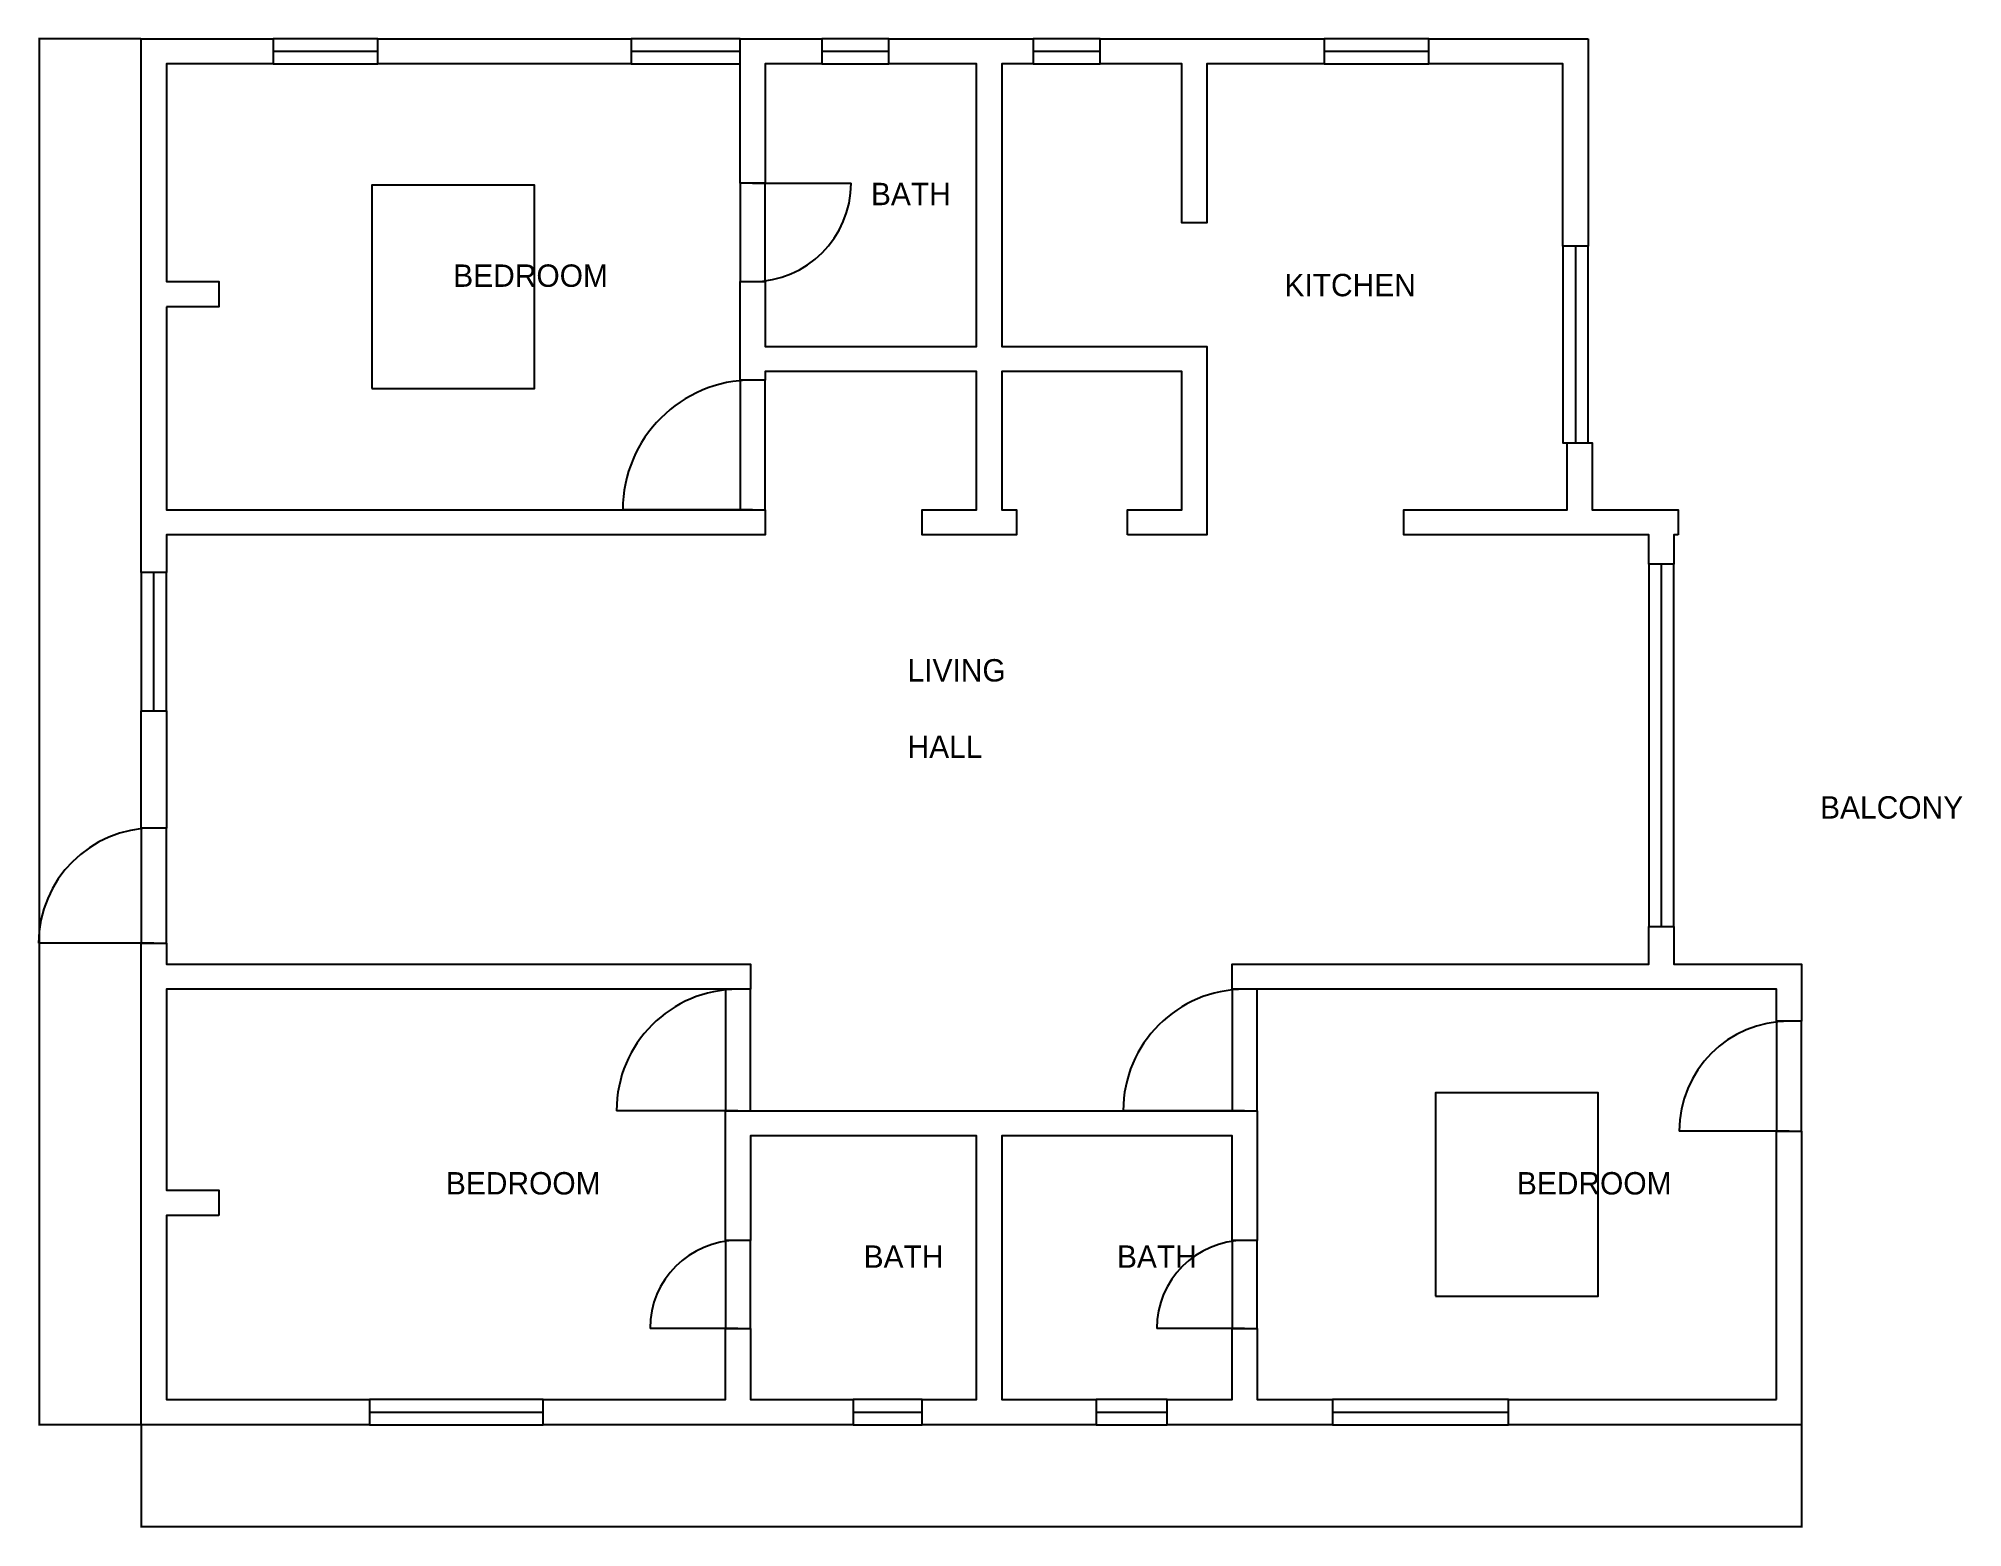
# Model space of a CAD drawing. Extents: x -48 to 697, y 5 to 581.
import ezdxf

# ---------------------------------------------------------------- set-up
doc = ezdxf.new("R2010")
doc.units = 0
for name, color, linetype in [('A-ANNO-DIMS', 7, 'Continuous'), ('A-FURN', 7, 'Continuous'), ('ANNO', 7, 'Continuous'), ('DOOR', 7, 'Continuous'), ('WALL', 7, 'Continuous'), ('WINDOW', 7, 'Continuous')]:
    doc.layers.add(name, color=color, linetype=linetype)
doc.styles.add('OpenSansCondensed-Light', font='OpenSansCondensed-Light.ttf')
doc.dimstyles.new('EZDXF', dxfattribs={"dimtxt": 0.25, "dimasz": 0.175, "dimexe": 0.375, "dimexo": 0.125, "dimgap": 0.1, "dimtad": 1, "dimlfac": 100, "dimzin": 12, "dimdsep": 46, "dimtxsty": 'OpenSansCondensed-Light', "dimblk": 'ARCHTICK', "dimcen": 2.5, "dimazin": 3, "dimtfac": 0.5, "dimtmove": 2, "dimatfit": 3})

# ---------------------------------------------------------------- blocks, each defined once
blk = doc.blocks.new('_ARCHTICK')
at = {"color": 0, "linetype": 'BYBLOCK', "const_width": 0.15}
blk.add_lwpolyline([(-0.5, -0.5), (0.5, 0.5)], dxfattribs=at)

msp = doc.modelspace()

# ---------------------------------------------------------------- linework, layer by layer
at = {"layer": 'A-FURN'}
for points in [[(81.09902, 445.84184), (144.09115, 445.84184), (144.09115, 524.582), (81.09902, 524.582)], [(492.59761, 94.69098), (555.58974, 94.69098), (555.58974, 173.43113), (492.59761, 173.43113)]]:
    msp.add_lwpolyline(points, close=True, dxfattribs=at)
at = {"layer": 'DOOR'}
for p, q in [((228.43032, 525.30873), (266.50204, 525.30873)), ((228.43032, 398.94302), (178.20805, 398.94302)), ((-3.24015, 231.26545), (-47.79216, 231.26545)), ((222.76006, 166.46252), (175.77794, 166.46252)), ((418.78892, 166.46252), (371.80679, 166.46252)), ((629.39843, 158.56466), (586.87151, 158.56466)), ((222.76006, 82.21871), (188.73853, 82.21871)), ((418.78892, 82.21871), (384.76738, 82.21871))]:
    msp.add_line(p, q, dxfattribs=at)
for points in [[(223.5701, 525.30873), (223.5701, 487.23701), (233.29054, 487.23701), (233.29054, 525.30873)], [(233.29054, 398.94302), (233.29054, 449.16529), (223.5701, 449.16529), (223.5701, 398.94302)], [(1.62007, 231.26545), (1.62007, 275.81746), (-8.10037, 275.81746), (-8.10037, 231.26545)], [(227.62028, 166.46252), (227.62028, 213.44464), (217.89984, 213.44464), (217.89984, 166.46252)], [(423.64914, 166.46252), (423.64914, 213.44464), (413.9287, 213.44464), (413.9287, 166.46252)], [(634.25865, 158.56466), (634.25865, 201.09158), (624.53821, 201.09158), (624.53821, 158.56466)], [(227.62028, 82.21871), (227.62028, 116.24025), (217.89984, 116.24025), (217.89984, 82.21871)], [(423.64914, 82.21871), (423.64914, 116.24025), (413.9287, 116.24025), (413.9287, 82.21871)]]:
    msp.add_lwpolyline(points, close=True, dxfattribs=at)
for centre, radius, start, end in [((228.43032, 525.30873), 38.07172, -90, 0), ((228.43032, 398.94302), 50.22227, 90, 180), ((-3.24015, 231.26545), 44.55201, 90, 180), ((222.76006, 166.46252), 46.98212, 90, 180), ((418.78892, 166.46252), 46.98212, 90, 180), ((629.39843, 158.56466), 42.52692, 90, 180), ((222.76006, 82.21871), 34.02154, 90, 180), ((418.78892, 82.21871), 34.02154, 90, 180)]:
    msp.add_arc(centre, radius, start, end, dxfattribs=at)
at = {"layer": 'WALL'}
for points in [[(1.62007, 477.51657), (1.62007, 398.94302), (233.29054, 398.94302), (233.29054, 389.22258), (1.62007, 389.22258), (1.62007, 374.64192), (-8.10037, 374.64192), (-8.10037, 581.20125), (42.93194, 581.20125), (42.93194, 571.48081), (1.62007, 571.48081), (1.62007, 487.23701), (21.87099, 487.23701), (21.87099, 477.51657)], [(83.43377, 571.48081), (83.43377, 581.20125), (181.4482, 581.20125), (181.4482, 571.48081)], [(373.42687, 389.22258), (373.42687, 398.94302), (394.48782, 398.94302), (394.48782, 452.40544), (324.82467, 452.40544), (324.82467, 398.94302), (330.49493, 398.94302), (330.49493, 389.22258), (294.04328, 389.22258), (294.04328, 398.94302), (315.10423, 398.94302), (315.10423, 452.40544), (233.29054, 452.40544), (233.29054, 449.16529), (223.5701, 449.16529), (223.5701, 487.23701), (233.29054, 487.23701), (233.29054, 462.12587), (315.10423, 462.12587), (315.10423, 571.48081), (281.0827, 571.48081), (281.0827, 581.20125), (336.97522, 581.20125), (336.97522, 571.48081), (324.82467, 571.48081), (324.82467, 462.12587), (404.20826, 462.12587), (404.20826, 389.22258)], [(223.5701, 581.20125), (255.16153, 581.20125), (255.16153, 571.48081), (233.29054, 571.48081), (233.29054, 525.30873), (223.5701, 525.30873)], [(362.89639, 571.48081), (362.89639, 581.20125), (449.57031, 581.20125), (449.57031, 571.48081), (404.20826, 571.48081), (404.20826, 509.91803), (394.48782, 509.91803), (394.48782, 571.48081)], [(551.63492, 581.20125), (551.63492, 501.00763), (541.91448, 501.00763), (541.91448, 571.48081), (490.07214, 571.48081), (490.07214, 581.20125)], [(586.46649, 389.22258), (584.84642, 389.22258), (584.84642, 377.88207), (575.12598, 377.88207), (575.12598, 389.22258), (480.3517, 389.22258), (480.3517, 398.94302), (543.53455, 398.94302), (543.53455, 424.86419), (553.25499, 424.86419), (553.25499, 398.94302), (586.46649, 398.94302)], [(-8.10037, 321.17951), (1.62007, 321.17951), (1.62007, 275.81746), (-8.10037, 275.81746)], [(21.87099, 125.96069), (1.62007, 125.96069), (1.62007, 54.67747), (80.19362, 54.67747), (80.19362, 44.95703), (-8.10037, 44.95703), (-8.10037, 231.26545), (1.62007, 231.26545), (1.62007, 223.16508), (227.62028, 223.16508), (227.62028, 213.44464), (1.62007, 213.44464), (1.62007, 135.68113), (21.87099, 135.68113)], [(624.53821, 201.09158), (624.53821, 213.44464), (413.9287, 213.44464), (413.9287, 223.16508), (575.12598, 223.16508), (575.12598, 237.74574), (584.84642, 237.74574), (584.84642, 223.16508), (634.25865, 223.16508), (634.25865, 201.09158)], [(423.64914, 166.46252), (423.64914, 116.24025), (413.9287, 116.24025), (413.9287, 156.74208), (324.82467, 156.74208), (324.82467, 54.67747), (361.27632, 54.67747), (361.27632, 44.95703), (294.04328, 44.95703), (294.04328, 54.67747), (315.10423, 54.67747), (315.10423, 156.74208), (227.62028, 156.74208), (227.62028, 116.24025), (217.89984, 116.24025), (217.89984, 166.46252)], [(624.53821, 54.67747), (624.53821, 158.56466), (634.25865, 158.56466), (634.25865, 44.95703), (520.85353, 44.95703), (520.85353, 54.67747)], [(267.31207, 44.95703), (147.42666, 44.95703), (147.42666, 54.67747), (217.89984, 54.67747), (217.89984, 82.21871), (227.62028, 82.21871), (227.62028, 54.67747), (267.31207, 54.67747)], [(452.81045, 44.95703), (388.81756, 44.95703), (388.81756, 54.67747), (413.9287, 54.67747), (413.9287, 82.21871), (423.64914, 82.21871), (423.64914, 54.67747), (452.81045, 54.67747)]]:
    msp.add_lwpolyline(points, close=True, dxfattribs=at)
at = {"layer": 'WINDOW'}
for p, q in [((42.93194, 576.34103), (83.43377, 576.34103)), ((181.4482, 576.34103), (223.5701, 576.34103)), ((255.16153, 576.34103), (281.0827, 576.34103)), ((336.97522, 576.34103), (362.89639, 576.34103)), ((449.57031, 576.34103), (490.07214, 576.34103)), ((546.7747, 501.00763), (546.7747, 424.86419)), ((-3.24015, 321.17951), (-3.24015, 374.64192)), ((579.9862, 377.88207), (579.9862, 237.74574)), ((80.19362, 49.81725), (147.42666, 49.81725)), ((267.31207, 49.81725), (294.04328, 49.81725)), ((361.27632, 49.81725), (388.81756, 49.81725)), ((452.81045, 49.81725), (520.85353, 49.81725))]:
    msp.add_line(p, q, dxfattribs=at)
for points in [[(42.93194, 571.48081), (83.43377, 571.48081), (83.43377, 581.20125), (42.93194, 581.20125)], [(181.4482, 571.48081), (223.5701, 571.48081), (223.5701, 581.20125), (181.4482, 581.20125)], [(255.16153, 571.48081), (281.0827, 571.48081), (281.0827, 581.20125), (255.16153, 581.20125)], [(336.97522, 571.48081), (362.89639, 571.48081), (362.89639, 581.20125), (336.97522, 581.20125)], [(449.57031, 571.48081), (490.07214, 571.48081), (490.07214, 581.20125), (449.57031, 581.20125)], [(541.91448, 501.00763), (541.91448, 424.86419), (551.63492, 424.86419), (551.63492, 501.00763)], [(1.62007, 321.17951), (1.62007, 374.64192), (-8.10037, 374.64192), (-8.10037, 321.17951)], [(575.12598, 377.88207), (575.12598, 237.74574), (584.84642, 237.74574), (584.84642, 377.88207)], [(80.19362, 44.95703), (147.42666, 44.95703), (147.42666, 54.67747), (80.19362, 54.67747)], [(267.31207, 44.95703), (294.04328, 44.95703), (294.04328, 54.67747), (267.31207, 54.67747)], [(361.27632, 44.95703), (388.81756, 44.95703), (388.81756, 54.67747), (361.27632, 54.67747)], [(452.81045, 44.95703), (520.85353, 44.95703), (520.85353, 54.67747), (452.81045, 54.67747)]]:
    msp.add_lwpolyline(points, close=True, dxfattribs=at)

# ---------------------------------------------------------------- texts
at = {"layer": 'ANNO'}
for s, p in [('BATH', (274.19739, 516.80334)), ('BEDROOM', (112.59509, 485.21192)), ('KITCHEN', (434.17961, 481.56675)), ('LIVING', (288.37303, 332.52026)), ('HALL', (288.37303, 302.95368)), ('BALCONY', (641.41109, 279.48096)), ('BEDROOM', (109.75996, 134.06106)), ('BEDROOM', (524.09367, 134.06106)), ('BATH', (271.36226, 105.70977)), ('BATH', (369.37668, 105.70977))]:
    msp.add_text(s, height=8.661417, dxfattribs=at).set_placement(p)

# ---------------------------------------------------------------- dimensions: what is measured, and where the dimension line sits
at = {"layer": 'A-ANNO-DIMS'}
msp.add_linear_dim(base=(-47.47044, 44.95703), p1=(-8.10037, 44.95703), p2=(-8.10037, 581.20125), angle=90, dimstyle='EZDXF', dxfattribs=at).render()
msp.add_linear_dim(base=(-8.10037, 5.58695), p1=(-8.10037, 44.95703), p2=(634.25865, 44.95703), dimstyle='EZDXF', dxfattribs=at).render()

doc.saveas('drawing.dxf')
